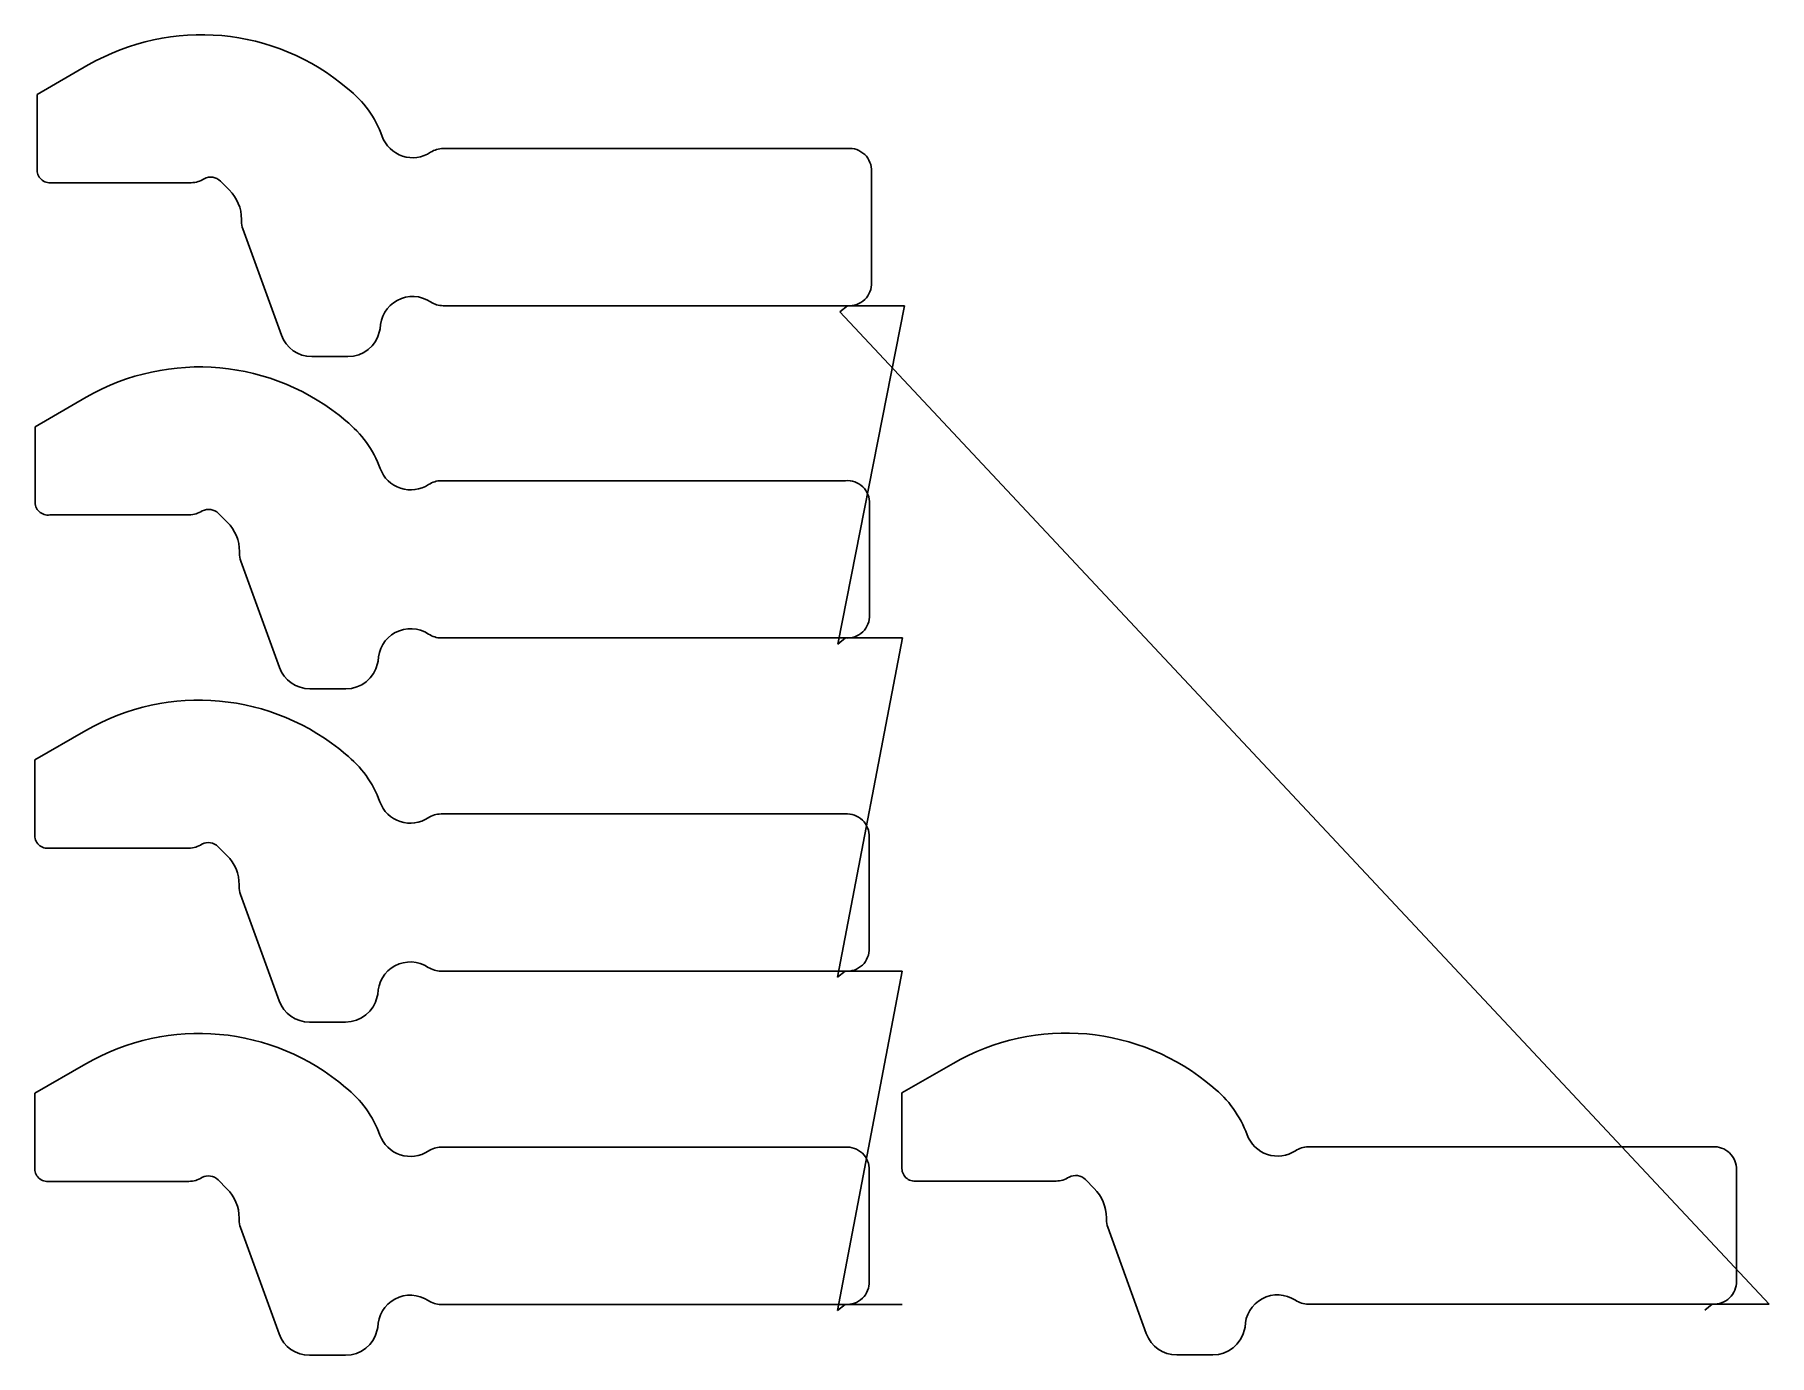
# Model space of a CAD drawing. Header units: metres. Extents: x 19 to 957, y 550 to 1264.
import ezdxf

# ---------------------------------------------------------------- set-up
doc = ezdxf.new("R2010")
doc.units = ezdxf.units.M

msp = doc.modelspace()

# ---------------------------------------------------------------- linework, layer by layer
at = {"layer": 'TOOL_0'}
for p, q in [((20.366, 1231.405), (48.037, 1247.381)), ((20.366, 1191.25), (20.366, 1231.405)), ((239.95, 1202.25), (458.367, 1202.25)), ((103.688, 1183.75), (28.366, 1183.75)), ((124.276, 1179.805), (119.527, 1184.554)), ((471.367, 1189.75), (471.367, 1129.75)), ((130.866, 1163.006), (130.866, 1163.895)), ((152.432, 1101.289), (131.614, 1158.748)), ((458.365, 1117.249), (239.948, 1117.249)), ((453.158, 934.36), (489.169, 1117.249)), ((458.367, 1117.25), (454.231, 1113.938)), ((489.169, 1117.249), (458.365, 1117.249)), ((454.231, 1113.938), (956.611, 577.623)), ((205.865, 1104.702), (205.477, 1103.489)), ((188.365, 1089.75), (168.885, 1089.75)), ((19.293, 1051.827), (46.964, 1067.803)), ((19.293, 1011.672), (19.293, 1051.827)), ((238.877, 1022.672), (457.294, 1022.672)), ((102.615, 1004.172), (27.293, 1004.172)), ((123.203, 1000.227), (118.454, 1004.976)), ((470.294, 1010.172), (470.294, 950.172)), ((129.793, 983.428), (129.793, 984.317)), ((151.359, 921.711), (130.541, 979.17)), ((457.292, 937.671), (238.875, 937.671)), ((452.978, 754.244), (488.096, 937.671)), ((457.294, 937.672), (453.158, 934.36)), ((488.096, 937.671), (457.292, 937.671)), ((204.792, 925.124), (204.404, 923.911)), ((187.292, 910.172), (167.812, 910.172)), ((19.113, 871.711), (46.784, 887.687)), ((19.113, 831.556), (19.113, 871.711)), ((238.697, 842.556), (457.114, 842.556)), ((470.114, 830.056), (470.114, 770.056)), ((102.435, 824.056), (27.113, 824.056)), ((123.023, 820.111), (118.274, 824.86)), ((129.613, 803.312), (129.613, 804.201)), ((151.179, 741.595), (130.361, 799.054)), ((457.112, 757.555), (238.695, 757.555)), ((452.976, 574.128), (487.916, 757.555)), ((457.114, 757.556), (452.978, 754.244)), ((487.916, 757.555), (457.112, 757.555)), ((204.612, 745.008), (204.224, 743.795)), ((187.112, 730.056), (167.632, 730.056)), ((19.111, 691.595), (46.782, 707.571)), ((487.809, 691.779), (515.48, 707.755)), ((19.111, 651.44), (19.111, 691.595)), ((487.809, 651.624), (487.809, 691.779)), ((238.695, 662.44), (457.112, 662.44)), ((707.393, 662.624), (925.81, 662.624)), ((470.112, 649.94), (470.112, 589.94)), ((938.81, 650.124), (938.81, 590.124)), ((102.433, 643.94), (27.111, 643.94)), ((123.021, 639.995), (118.272, 644.744)), ((571.131, 644.124), (495.809, 644.124)), ((591.719, 640.179), (586.97, 644.928)), ((129.611, 623.196), (129.611, 624.085)), ((151.177, 561.479), (130.359, 618.938)), ((598.309, 623.38), (598.309, 624.269)), ((619.875, 561.663), (599.057, 619.122)), ((457.11, 577.439), (238.693, 577.439)), ((457.112, 577.44), (452.976, 574.128)), ((487.914, 577.439), (457.11, 577.439)), ((925.808, 577.623), (707.391, 577.623)), ((925.81, 577.624), (921.674, 574.312)), ((956.611, 577.623), (925.808, 577.623)), ((204.61, 564.892), (204.222, 563.679)), ((673.308, 565.076), (672.92, 563.863)), ((187.11, 549.94), (167.63, 549.94)), ((655.808, 550.124), (636.328, 550.124))]:
    msp.add_line(p, q, dxfattribs=at)
for centre, radius, start, end in [((109.125, 1141.542), 122.203, 49.569678, 119.99262), ((151.719, 1188.647), 58.754, 20.060006, 51.397151), ((223.366, 1214.75), 17.5, 199.87737, 303.559307), ((240.011, 1189.549), 12.702, 90.275176, 123.285966), ((459.379, 1190.293), 12, 357.406543, 94.837791), ((27.342, 1190.675), 7, 175.288021, 278.411376), ((103.568, 1196.819), 13.069, 270.526077, 303.240183), ((114.224, 1179.251), 7.5, 45, 117.750712), ((108.249, 1163.846), 22.617, 0.124132, 44.878193), ((143.886, 1163.097), 13.02, 180.400448, 199.51351), ((459.379, 1129.207), 12, 265.162209, 2.593457), ((223.365, 1104.749), 17.499, 56.443421, 180.15388), ((240.009, 1129.951), 12.702, 236.716509, 269.724845), ((168.885, 1107.25), 17.5, 199.915692, 270), ((188.321, 1107.331), 17.581, 270.143394, 347.377165), ((108.052, 961.964), 122.203, 49.569678, 119.99262), ((150.646, 1009.069), 58.754, 20.060006, 51.397151), ((222.293, 1035.172), 17.5, 199.87737, 303.559307), ((238.938, 1009.971), 12.702, 90.275176, 123.285966), ((458.306, 1010.715), 12, 357.406543, 94.837791), ((26.269, 1011.097), 7, 175.288021, 278.411376), ((102.495, 1017.241), 13.069, 270.526077, 303.240183), ((113.151, 999.673), 7.5, 45, 117.750712), ((107.176, 984.268), 22.617, 0.124132, 44.878193), ((142.813, 983.519), 13.02, 180.400448, 199.51351), ((458.306, 949.629), 12, 265.162209, 2.593457), ((222.292, 925.171), 17.499, 56.443421, 180.15388), ((238.936, 950.373), 12.702, 236.716509, 269.724845), ((167.812, 927.672), 17.5, 199.915692, 270), ((187.248, 927.753), 17.581, 270.143394, 347.377165), ((107.872, 781.848), 122.203, 49.569678, 119.99262), ((150.466, 828.953), 58.754, 20.060006, 51.397151), ((222.113, 855.056), 17.5, 199.87737, 303.559307), ((238.758, 829.855), 12.702, 90.275176, 123.285966), ((458.126, 830.599), 12, 357.406543, 94.837791), ((26.089, 830.981), 7, 175.288021, 278.411376), ((102.315, 837.125), 13.069, 270.526077, 303.240183), ((112.971, 819.557), 7.5, 45, 117.750712), ((106.996, 804.152), 22.617, 0.124132, 44.878193), ((142.633, 803.403), 13.02, 180.400448, 199.51351), ((458.126, 769.513), 12, 265.162209, 2.593457), ((222.112, 745.055), 17.499, 56.443421, 180.15388), ((238.756, 770.257), 12.702, 236.716509, 269.724845), ((167.632, 747.556), 17.5, 199.915692, 270), ((187.068, 747.637), 17.581, 270.143394, 347.377165), ((107.87, 601.732), 122.203, 49.569678, 119.99262), ((576.568, 601.916), 122.203, 49.569678, 119.99262), ((150.464, 648.837), 58.754, 20.060006, 51.397151), ((619.162, 649.021), 58.754, 20.060006, 51.397151), ((222.111, 674.94), 17.5, 199.87737, 303.559307), ((690.809, 675.124), 17.5, 199.87737, 303.559307), ((238.756, 649.739), 12.702, 90.275176, 123.285966), ((458.124, 650.483), 12, 357.406543, 94.837791), ((707.454, 649.923), 12.702, 90.275176, 123.285966), ((926.822, 650.667), 12, 357.406543, 94.837791), ((26.087, 650.865), 7, 175.288021, 278.411376), ((112.969, 639.441), 7.5, 45, 117.750712), ((494.785, 651.049), 7, 175.288021, 278.411376), ((581.667, 639.625), 7.5, 45, 117.750712), ((102.313, 657.009), 13.069, 270.526077, 303.240183), ((106.994, 624.036), 22.617, 0.124132, 44.878193), ((571.011, 657.193), 13.069, 270.526077, 303.240183), ((575.692, 624.22), 22.617, 0.124132, 44.878193), ((142.631, 623.287), 13.02, 180.400448, 199.51351), ((611.329, 623.471), 13.02, 180.400448, 199.51351), ((222.11, 564.939), 17.499, 56.443421, 180.15388), ((458.124, 589.397), 12, 265.162209, 2.593457), ((690.808, 565.123), 17.499, 56.443421, 180.15388), ((926.822, 589.581), 12, 265.162209, 2.593457), ((238.754, 590.141), 12.702, 236.716509, 269.724845), ((707.452, 590.325), 12.702, 236.716509, 269.724845), ((187.066, 567.521), 17.581, 270.143394, 347.377165), ((655.764, 567.705), 17.581, 270.143394, 347.377165), ((167.63, 567.44), 17.5, 199.915692, 270), ((636.328, 567.624), 17.5, 199.915692, 270)]:
    msp.add_arc(centre, radius, start, end, dxfattribs=at)

doc.saveas('drawing.dxf')
